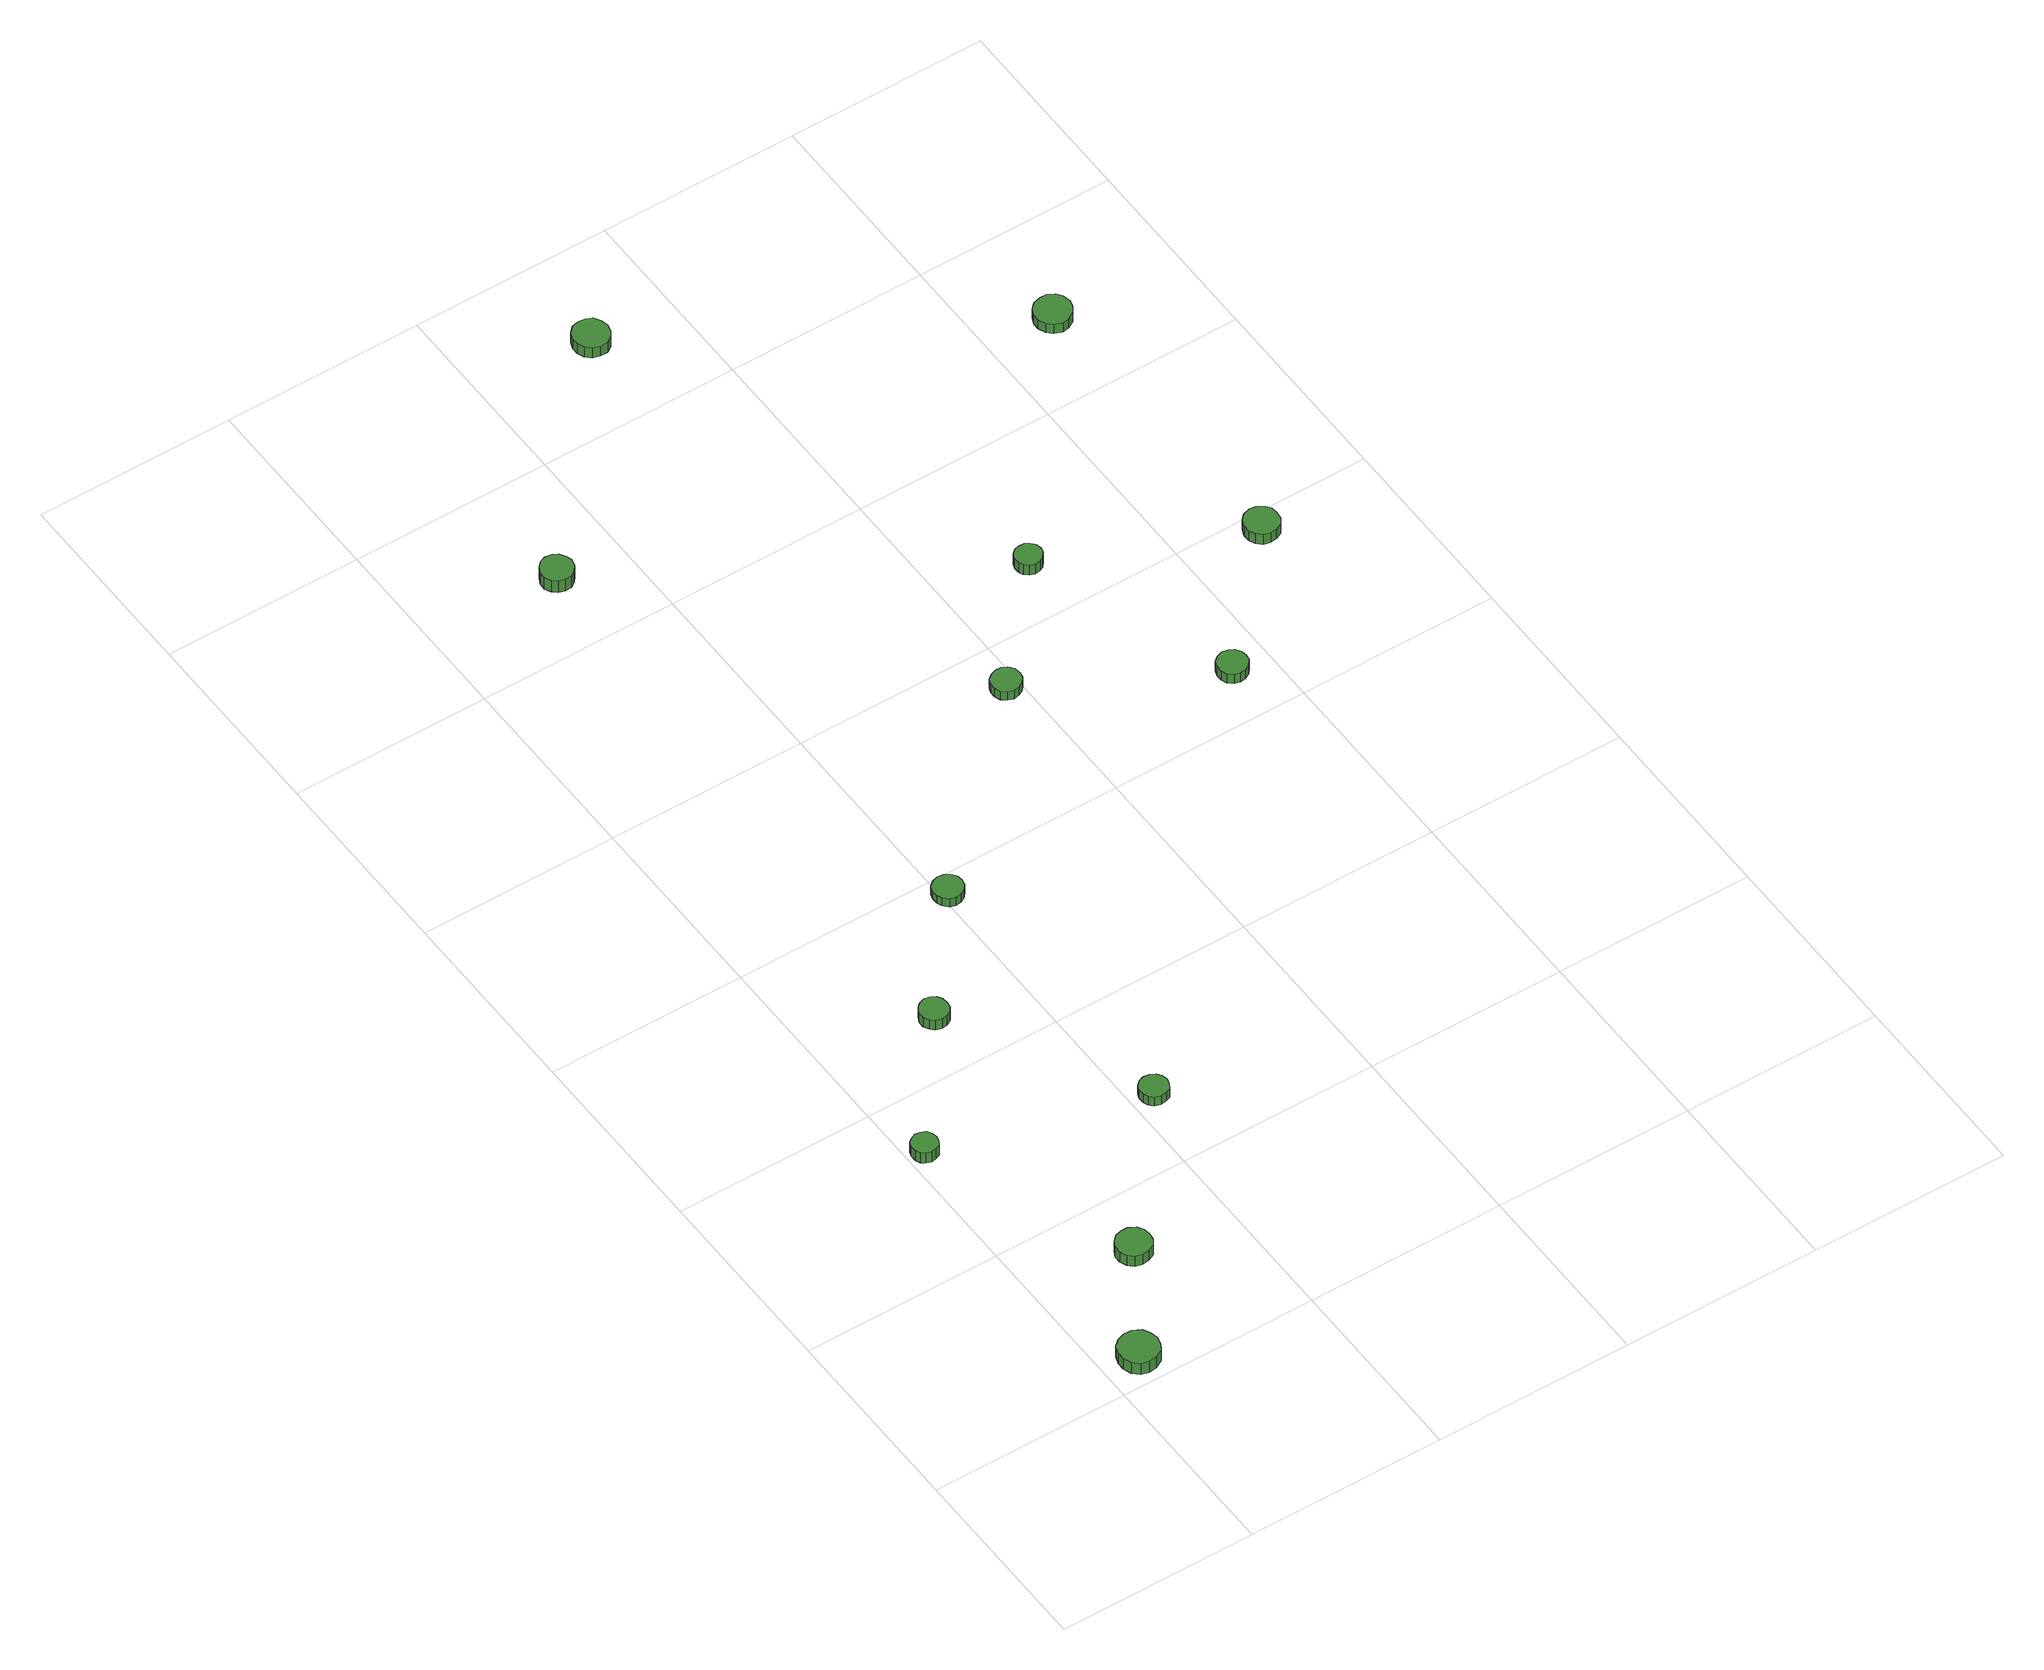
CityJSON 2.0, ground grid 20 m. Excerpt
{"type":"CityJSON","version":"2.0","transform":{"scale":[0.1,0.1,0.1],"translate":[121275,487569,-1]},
"CityObjects":{
"tree1":{"type":"SolitaryVegetationObject","attributes":{"function":"something"},"geometry":[{"type":"MultiSurface","lod":"1","boundaries":[[[0,1,2,3,4,5,6,7,8,9,10,11,12,13,14]],[[15,16,17,18,19,20,21,22,23,24,25,26,27,28,29]],[[0,29,28,1]],[[1,28,27,2]],[[2,27,26,3]],[[3,26,25,4]],[[4,25,24,5]],[[5,24,23,6]],[[6,23,22,7]],[[7,22,21,8]],[[8,21,20,9]],[[9,20,19,10]],[[10,19,18,11]],[[11,18,17,12]],[[12,17,16,13]],[[13,16,15,14]],[[14,15,29,0]]]}]},
"tree2":{"type":"SolitaryVegetationObject","attributes":{"function":"something"},"geometry":[{"type":"MultiSurface","lod":"1","boundaries":[[[30,31,32,33,34,35,36,37,38,39,40,41,42,43,44]],[[45,46,47,48,49,50,51,52,53,54,55,56,57,58,59]],[[30,59,58,31]],[[31,58,57,32]],[[32,57,56,33]],[[33,56,55,34]],[[34,55,54,35]],[[35,54,53,36]],[[36,53,52,37]],[[37,52,51,38]],[[38,51,50,39]],[[39,50,49,40]],[[40,49,48,41]],[[41,48,47,42]],[[42,47,46,43]],[[43,46,45,44]],[[44,45,59,30]]]}]},
"tree3":{"type":"SolitaryVegetationObject","attributes":{"function":"something"},"geometry":[{"type":"MultiSurface","lod":"1","boundaries":[[[60,61,62,63,64,65,66,67,68,69,70,71,72,73,74]],[[75,76,77,78,79,80,81,82,83,84,85,86,87,88,89]],[[60,89,88,61]],[[61,88,87,62]],[[62,87,86,63]],[[63,86,85,64]],[[64,85,84,65]],[[65,84,83,66]],[[66,83,82,67]],[[67,82,81,68]],[[68,81,80,69]],[[69,80,79,70]],[[70,79,78,71]],[[71,78,77,72]],[[72,77,76,73]],[[73,76,75,74]],[[74,75,89,60]]]}]},
"tree4":{"type":"SolitaryVegetationObject","attributes":{"function":"something"},"geometry":[{"type":"MultiSurface","lod":"1","boundaries":[[[90,91,92,93,94,95,96,97,98,99,100,101,102,103,104]],[[105,106,107,108,109,110,111,112,113,114,115,116,117,118,119]],[[90,119,118,91]],[[91,118,117,92]],[[92,117,116,93]],[[93,116,115,94]],[[94,115,114,95]],[[95,114,113,96]],[[96,113,112,97]],[[97,112,111,98]],[[98,111,110,99]],[[99,110,109,100]],[[100,109,108,101]],[[101,108,107,102]],[[102,107,106,103]],[[103,106,105,104]],[[104,105,119,90]]]}]},
"tree5":{"type":"SolitaryVegetationObject","attributes":{"function":"something"},"geometry":[{"type":"MultiSurface","lod":"1","boundaries":[[[120,121,122,123,124,125,126,127,128,129,130,131,132,133,134]],[[135,136,137,138,139,140,141,142,143,144,145,146,147,148,149]],[[120,149,148,121]],[[121,148,147,122]],[[122,147,146,123]],[[123,146,145,124]],[[124,145,144,125]],[[125,144,143,126]],[[126,143,142,127]],[[127,142,141,128]],[[128,141,140,129]],[[129,140,139,130]],[[130,139,138,131]],[[131,138,137,132]],[[132,137,136,133]],[[133,136,135,134]],[[134,135,149,120]]]}]},
"tree6":{"type":"SolitaryVegetationObject","attributes":{"function":"something"},"geometry":[{"type":"MultiSurface","lod":"1","boundaries":[[[150,151,152,153,154,155,156,157,158,159,160,161,162,163,164]],[[165,166,167,168,169,170,171,172,173,174,175,176,177,178,179]],[[150,179,178,151]],[[151,178,177,152]],[[152,177,176,153]],[[153,176,175,154]],[[154,175,174,155]],[[155,174,173,156]],[[156,173,172,157]],[[157,172,171,158]],[[158,171,170,159]],[[159,170,169,160]],[[160,169,168,161]],[[161,168,167,162]],[[162,167,166,163]],[[163,166,165,164]],[[164,165,179,150]]]}]},
"tree7":{"type":"SolitaryVegetationObject","attributes":{"function":"something"},"geometry":[{"type":"MultiSurface","lod":"1","boundaries":[[[180,181,182,183,184,185,186,187,188,189,190,191,192,193,194]],[[195,196,197,198,199,200,201,202,203,204,205,206,207,208,209]],[[180,209,208,181]],[[181,208,207,182]],[[182,207,206,183]],[[183,206,205,184]],[[184,205,204,185]],[[185,204,203,186]],[[186,203,202,187]],[[187,202,201,188]],[[188,201,200,189]],[[189,200,199,190]],[[190,199,198,191]],[[191,198,197,192]],[[192,197,196,193]],[[193,196,195,194]],[[194,195,209,180]]]}]},
"tree8":{"type":"SolitaryVegetationObject","attributes":{"function":"something"}},
"tree9":{"type":"SolitaryVegetationObject","attributes":{"function":"something"},"geometry":[{"type":"MultiSurface","lod":"1","boundaries":[[[210,211,212,213,214,215,216,217,218,219,220,221,222,223,224]],[[225,226,227,228,229,230,231,232,233,234,235,236,237,238,239]],[[210,239,238,211]],[[211,238,237,212]],[[212,237,236,213]],[[213,236,235,214]],[[214,235,234,215]],[[215,234,233,216]],[[216,233,232,217]],[[217,232,231,218]],[[218,231,230,219]],[[219,230,229,220]],[[220,229,228,221]],[[221,228,227,222]],[[222,227,226,223]],[[223,226,225,224]],[[224,225,239,210]]]}]},
"tree10":{"type":"SolitaryVegetationObject","attributes":{"function":"something"},"geometry":[{"type":"MultiSurface","lod":"1","boundaries":[[[240,241,242,243,244,245,246,247,248,249,250,251,252,253,254]],[[255,256,257,258,259,260,261,262,263,264,265,266,267,268,269]],[[240,269,268,241]],[[241,268,267,242]],[[242,267,266,243]],[[243,266,265,244]],[[244,265,264,245]],[[245,264,263,246]],[[246,263,262,247]],[[247,262,261,248]],[[248,261,260,249]],[[249,260,259,250]],[[250,259,258,251]],[[251,258,257,252]],[[252,257,256,253]],[[253,256,255,254]],[[254,255,269,240]]]}]},
"tree11":{"type":"SolitaryVegetationObject","attributes":{"function":"something"},"geometry":[{"type":"MultiSurface","lod":"1","boundaries":[[[270,271,272,273,274,275,276,277,278,279,280,281,282,283,284]],[[285,286,287,288,289,290,291,292,293,294,295,296,297,298,299]],[[270,299,298,271]],[[271,298,297,272]],[[272,297,296,273]],[[273,296,295,274]],[[274,295,294,275]],[[275,294,293,276]],[[276,293,292,277]],[[277,292,291,278]],[[278,291,290,279]],[[279,290,289,280]],[[280,289,288,281]],[[281,288,287,282]],[[282,287,286,283]],[[283,286,285,284]],[[284,285,299,270]]]}]},
"tree12":{"type":"SolitaryVegetationObject","attributes":{"function":"something"},"geometry":[{"type":"MultiSurface","lod":"1","boundaries":[[[300,301,302,303,304,305,306,307,308,309,310,311,312,313,314]],[[315,316,317,318,319,320,321,322,323,324,325,326,327,328,329]],[[300,329,328,301]],[[301,328,327,302]],[[302,327,326,303]],[[303,326,325,304]],[[304,325,324,305]],[[305,324,323,306]],[[306,323,322,307]],[[307,322,321,308]],[[308,321,320,309]],[[309,320,319,310]],[[310,319,318,311]],[[311,318,317,312]],[[312,317,316,313]],[[313,316,315,314]],[[314,315,329,300]]]}]},
"tree13":{"type":"SolitaryVegetationObject","attributes":{"function":"something"},"geometry":[{"type":"MultiSurface","lod":"1","boundaries":[[[330,331,332,333,334,335,336,337,338,339,340,341,342,343,344]],[[345,346,347,348,349,350,351,352,353,354,355,356,357,358,359]],[[330,359,358,331]],[[331,358,357,332]],[[332,357,356,333]],[[333,356,355,334]],[[334,355,354,335]],[[335,354,353,336]],[[336,353,352,337]],[[337,352,351,338]],[[338,351,350,339]],[[339,350,349,340]],[[340,349,348,341]],[[341,348,347,342]],[[342,347,346,343]],[[343,346,345,344]],[[344,345,359,330]]]}]},
"tree14":{"type":"SolitaryVegetationObject","attributes":{"function":"something"},"geometry":[{"type":"MultiSurface","lod":"1","boundaries":[[[360,361,362,363,364,365,366,367,368,369,370,371,372,373,374]],[[375,376,377,378,379,380,381,382,383,384,385,386,387,388,389]],[[360,389,388,361]],[[361,388,387,362]],[[362,387,386,363]],[[363,386,385,364]],[[364,385,384,365]],[[365,384,383,366]],[[366,383,382,367]],[[367,382,381,368]],[[368,381,380,369]],[[369,380,379,370]],[[370,379,378,371]],[[371,378,377,372]],[[372,377,376,373]],[[373,376,375,374]],[[374,375,389,360]]]}]},
"tree15":{"type":"SolitaryVegetationObject","attributes":{"function":"something"}}
},
"vertices":[
[56,30,20],[54,38,20],[50,45,20],[42,49,20],[34,50,20],[26,47,20],[20,42,20],[17,34,20],[17,26,20],[20,18,20],[26,12,20],[34,10,20],[42,11,20],[50,15,20],[54,22,20],[54,22,6],[50,15,6],[42,11,6],[34,10,6],[26,12,6],[20,18,6],[17,26,6],[17,34,6],[20,42,6],[26,47,6],[34,50,6],[42,49,6],[50,45,6],[54,38,6],[56,30,6],
[30,337,19],[29,342,19],[26,347,19],[21,349,19],[16,350,19],[11,348,19],[7,345,19],[5,340,19],[5,334,19],[7,329,19],[11,326,19],[16,324,19],[21,325,19],[26,327,19],[29,332,19],[29,332,6],[26,327,6],[21,325,6],[16,324,6],[11,326,6],[7,329,6],[5,334,6],[5,340,6],[7,345,6],[11,348,6],[16,350,6],[21,349,6],[26,347,6],[29,342,6],[30,337,6],
[120,136,19],[119,143,19],[115,149,19],[108,153,19],[101,153,19],[94,151,19],[89,146,19],[86,140,19],[86,133,19],[89,126,19],[94,121,19],[101,119,19],[108,120,19],[115,123,19],[119,129,19],[119,129,6],[115,123,6],[108,120,6],[101,119,6],[94,121,6],[89,126,6],[86,133,6],[86,140,6],[89,146,6],[94,151,6],[101,153,6],[108,153,6],[115,149,6],[119,143,6],[120,136,6],
[128,464,18],[127,470,18],[124,475,18],[119,478,18],[113,479,18],[107,477,18],[103,473,18],[100,467,18],[100,461,18],[103,456,18],[107,452,18],[113,450,18],[119,451,18],[124,454,18],[127,458,18],[127,458,6],[124,454,6],[119,451,6],[113,450,6],[107,452,6],[103,456,6],[100,461,6],[100,467,6],[103,473,6],[107,477,6],[113,479,6],[119,478,6],[124,475,6],[127,470,6],[128,464,6],
[237,280,18],[235,286,18],[232,290,18],[227,293,18],[221,294,18],[215,292,18],[211,288,18],[209,283,18],[209,277,18],[211,272,18],[215,268,18],[221,266,18],[227,267,18],[232,269,18],[235,274,18],[235,274,7],[232,269,7],[227,267,7],[221,266,7],[215,268,7],[211,272,7],[209,277,7],[209,283,7],[211,288,7],[215,292,7],[221,294,7],[227,293,7],[232,290,7],[235,286,7],[237,280,7],
[221,578,17],[220,584,17],[216,589,17],[211,592,17],[205,593,17],[199,591,17],[194,587,17],[192,581,17],[192,575,17],[194,570,17],[199,565,17],[205,563,17],[211,564,17],[216,567,17],[220,572,17],[220,572,7],[216,567,7],[211,564,7],[205,563,7],[199,565,7],[194,570,7],[192,575,7],[192,581,7],[194,587,7],[199,591,7],[205,593,7],[211,592,7],[216,589,7],[220,584,7],[221,578,7],
[149,1082,21],[147,1088,21],[143,1094,21],[138,1097,21],[131,1098,21],[125,1096,21],[120,1091,21],[117,1085,21],[117,1078,21],[120,1072,21],[125,1068,21],[131,1066,21],[138,1066,21],[143,1070,21],[147,1075,21],[147,1075,6],[143,1070,6],[138,1066,6],[131,1066,6],[125,1068,6],[120,1072,6],[117,1078,6],[117,1085,6],[120,1091,6],[125,1096,6],[131,1098,6],[138,1097,6],[143,1094,6],[147,1088,6],[149,1082,6],
[401,752,18],[400,758,18],[396,763,18],[391,766,18],[385,766,18],[379,764,18],[374,760,18],[372,755,18],[372,749,18],[374,743,18],[379,739,18],[385,737,18],[391,738,18],[396,741,18],[400,746,18],[400,746,7],[396,741,7],[391,738,7],[385,737,7],[379,739,7],[374,743,7],[372,749,7],[372,755,7],[374,760,7],[379,764,7],[385,766,7],[391,766,7],[396,763,7],[400,758,7],[401,752,7],
[333,1296,19],[331,1304,19],[327,1310,19],[321,1313,19],[313,1314,19],[306,1312,19],[301,1307,19],[298,1300,19],[298,1293,19],[301,1286,19],[306,1281,19],[313,1279,19],[321,1279,19],[327,1283,19],[331,1289,19],[331,1289,6],[327,1283,6],[321,1279,6],[313,1279,6],[306,1281,6],[301,1286,6],[298,1293,6],[298,1300,6],[301,1307,6],[306,1312,6],[313,1314,6],[321,1313,6],[327,1310,6],[331,1304,6],[333,1296,6],
[498,861,21],[497,867,21],[493,871,21],[489,874,21],[483,874,21],[478,873,21],[474,869,21],[472,864,21],[472,858,21],[474,854,21],[478,850,21],[483,848,21],[489,849,21],[493,851,21],[497,856,21],[497,856,8],[493,851,8],[489,849,8],[483,848,8],[478,850,8],[474,854,8],[472,858,8],[472,864,8],[474,869,8],[478,873,8],[483,874,8],[489,874,8],[493,871,8],[497,867,8],[498,861,8],
[577,656,19],[576,662,19],[572,667,19],[567,670,19],[561,671,19],[555,669,19],[550,665,19],[548,659,19],[548,653,19],[550,647,19],[555,643,19],[561,641,19],[567,642,19],[572,645,19],[576,650,19],[576,650,7],[572,645,7],[567,642,7],[561,641,7],[555,643,7],[550,647,7],[548,653,7],[548,659,7],[550,665,7],[555,669,7],[561,671,7],[567,670,7],[572,667,7],[576,662,7],[577,656,7],
[694,780,20],[693,787,20],[689,792,20],[683,796,20],[676,797,20],[669,795,20],[664,790,20],[661,783,20],[661,776,20],[664,770,20],[669,765,20],[676,763,20],[683,764,20],[689,767,20],[693,773,20],[693,773,7],[689,767,7],[683,764,7],[676,763,7],[669,765,7],[664,770,7],[661,776,7],[661,783,7],[664,790,7],[669,795,7],[676,797,7],[683,796,7],[689,792,7],[693,787,7],[694,780,7],
[685,1090,20],[683,1098,20],[679,1104,20],[672,1108,20],[665,1108,20],[657,1106,20],[652,1101,20],[649,1094,20],[649,1087,20],[652,1080,20],[657,1075,20],[665,1072,20],[672,1073,20],[679,1077,20],[683,1083,20],[683,1083,8],[679,1077,8],[672,1073,8],[665,1072,8],[657,1075,8],[652,1080,8],[649,1087,8],[649,1094,8],[652,1101,8],[657,1106,8],[665,1108,8],[672,1108,8],[679,1104,8],[683,1098,8],[685,1090,8]
]}
